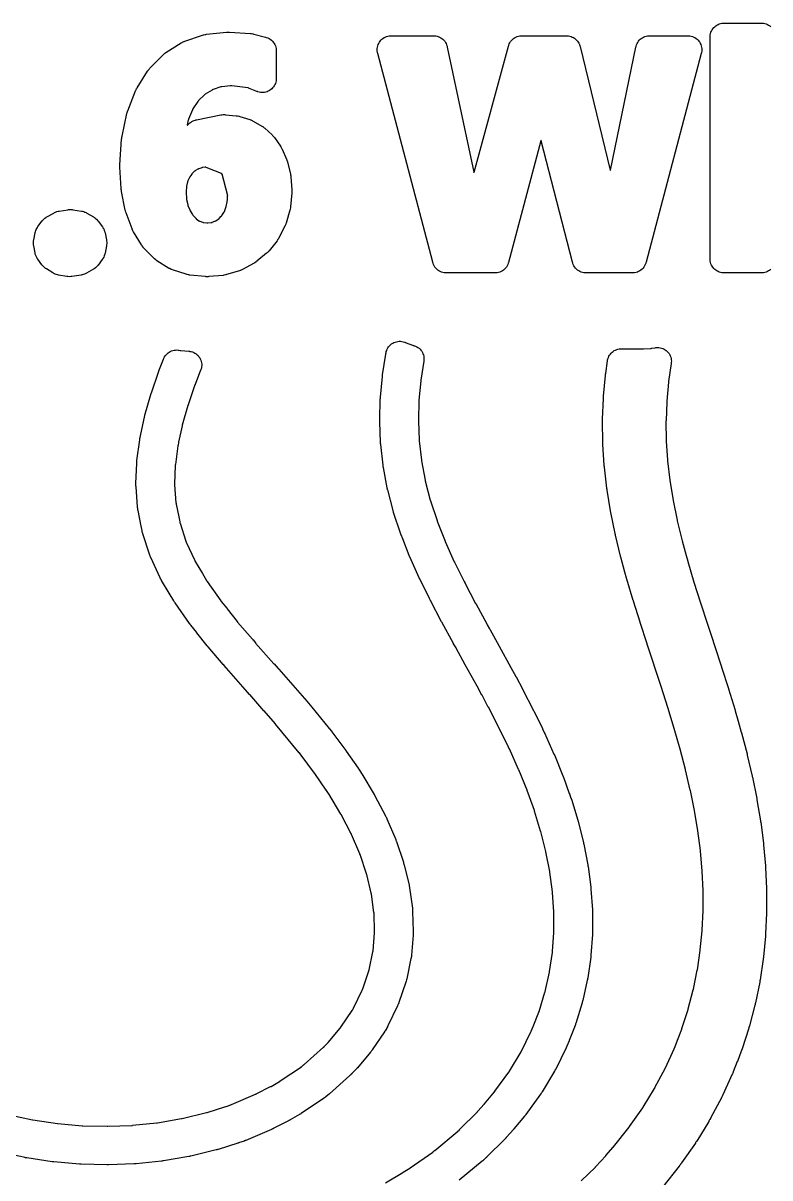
# Model space of a CAD drawing. Header units: metres. Extents: x -22.9 to 22.9, y 1.9 to 79.7.
# Drawn here: x 12.53 to 17.94, y 40 to 48.38 of the extents above; entities that cross this region are included whole.
import ezdxf

# ---------------------------------------------------------------- set-up
doc = ezdxf.new("R2010")
doc.units = ezdxf.units.M

msp = doc.modelspace()

# ---------------------------------------------------------------- linework, layer by layer
at = {"layer": 'MARKING'}
for points in [[(17.9507, 46.5924), (17.9431, 46.5862), (17.9349, 46.5808), (17.9263, 46.5761), (17.9172, 46.5724), (17.9078, 46.5695), (17.8982, 46.5676), (17.8884, 46.5667), (17.8861, 46.5665), (17.8812, 46.5664), (17.6136, 46.5664), (17.6087, 46.5665), (17.6064, 46.5667), (17.5966, 46.5676), (17.587, 46.5695), (17.5776, 46.5724), (17.5685, 46.5761), (17.5599, 46.5808), (17.5517, 46.5862), (17.5441, 46.5924), (17.5372, 46.5994), (17.531, 46.607), (17.5255, 46.6151), (17.5209, 46.6238), (17.5172, 46.6328), (17.5143, 46.6422), (17.5124, 46.6519), (17.5114, 46.6616), (17.5113, 46.664), (17.5112, 46.6689), (17.5112, 48.2757), (17.5113, 48.2806), (17.5114, 48.283), (17.5124, 48.2927), (17.5143, 48.3024), (17.5172, 48.3118), (17.5209, 48.3208), (17.5255, 48.3295), (17.531, 48.3376), (17.5372, 48.3452), (17.5441, 48.3522), (17.5517, 48.3584), (17.5599, 48.3638), (17.5685, 48.3685), (17.5776, 48.3722), (17.587, 48.3751), (17.5966, 48.377), (17.6064, 48.3779), (17.6087, 48.3781), (17.6136, 48.3782), (17.8812, 48.3782), (17.8861, 48.3781), (17.8884, 48.3779), (17.8982, 48.377), (17.9078, 48.3751), (17.9172, 48.3722), (17.9263, 48.3685), (17.9349, 48.3638), (17.9431, 48.3584), (17.9507, 48.3522)], [(15.1576, 39.9685), (15.2849, 40.0432), (15.2857, 40.0437), (15.2865, 40.0442), (15.2873, 40.0447), (15.3342, 40.0747), (15.3351, 40.0752), (15.336, 40.0758), (15.3368, 40.0764), (15.5008, 40.1911), (15.5018, 40.1918), (15.5027, 40.1925), (15.5036, 40.1932), (15.5138, 40.201), (15.5145, 40.2016), (15.5153, 40.2022), (15.516, 40.2028), (15.6778, 40.3377), (15.6789, 40.3386), (15.6799, 40.3395), (15.6809, 40.3404), (15.6936, 40.3522), (15.6942, 40.3528), (15.6948, 40.3534), (15.6954, 40.3539), (15.825, 40.4831), (15.8261, 40.4842), (15.8272, 40.4854), (15.8283, 40.4865), (15.8739, 40.5381), (15.8744, 40.5387), (15.8748, 40.5392), (15.8753, 40.5397), (15.9487, 40.6275), (15.9498, 40.6288), (15.9509, 40.6302), (15.9519, 40.6316), (16.0532, 40.7714), (16.0544, 40.7732), (16.0557, 40.7751), (16.0569, 40.777), (16.1406, 40.9174), (16.1416, 40.9191), (16.1425, 40.9208), (16.1434, 40.9225), (16.2127, 41.0624), (16.2135, 41.0641), (16.2143, 41.0658), (16.2151, 41.0676), (16.2287, 41.1014), (16.2289, 41.1019), (16.2696, 41.2057), (16.2703, 41.2075), (16.2709, 41.2093), (16.2715, 41.2111), (16.314, 41.35), (16.3145, 41.3519), (16.315, 41.3537), (16.3155, 41.3556), (16.3465, 41.4943), (16.3469, 41.4962), (16.3472, 41.498), (16.3475, 41.4999), (16.3677, 41.6387), (16.3679, 41.6405), (16.3681, 41.6424), (16.3683, 41.6442), (16.3781, 41.7834), (16.3782, 41.7852), (16.3783, 41.7869), (16.3783, 41.7887), (16.3783, 41.9285), (16.3783, 41.9302), (16.3782, 41.9319), (16.3781, 41.9336), (16.3686, 42.0742), (16.3684, 42.0758), (16.3683, 42.0774), (16.3681, 42.079), (16.3493, 42.2205), (16.3491, 42.222), (16.3489, 42.2235), (16.3486, 42.2249), (16.321, 42.3675), (16.3207, 42.3689), (16.3204, 42.3702), (16.3201, 42.3716), (16.2839, 42.5153), (16.2835, 42.5165), (16.2832, 42.5177), (16.2829, 42.5189), (16.2384, 42.6642), (16.2381, 42.6652), (16.2378, 42.6662), (16.2374, 42.6672), (16.2275, 42.6955), (16.185, 42.8125), (16.1847, 42.8134), (16.1844, 42.8143), (16.184, 42.8152), (16.1239, 42.9627), (16.1236, 42.9635), (16.1233, 42.9642), (16.1229, 42.965), (16.0562, 43.1142), (16.0559, 43.1147), (16.0557, 43.1152), (16.0555, 43.1157), (16.044, 43.1399), (16.0437, 43.1405), (15.9828, 43.2646), (15.9824, 43.2655), (15.9038, 43.4177), (15.9036, 43.4182), (15.8579, 43.5044), (15.8575, 43.505), (15.8218, 43.57), (15.7364, 43.7245), (15.7363, 43.7247), (15.6697, 43.8459), (15.6694, 43.8466), (15.6519, 43.8774), (15.6515, 43.8779), (15.6509, 43.8792), (15.6504, 43.88), (15.5661, 44.0339), (15.5657, 44.0345), (15.5649, 44.0361), (15.5644, 44.0371), (15.484, 44.1906), (15.4836, 44.1913), (15.4833, 44.1921), (15.4829, 44.1928), (15.482, 44.1946), (15.4816, 44.1953), (15.4813, 44.196), (15.4809, 44.1968), (15.477, 44.205), (15.4767, 44.2054), (15.4061, 44.3478), (15.4057, 44.3487), (15.4053, 44.3496), (15.4048, 44.3504), (15.4038, 44.3527), (15.4033, 44.3536), (15.4029, 44.3545), (15.4025, 44.3554), (15.3345, 44.5071), (15.3341, 44.5082), (15.3336, 44.5093), (15.3331, 44.5105), (15.3319, 44.5133), (15.3314, 44.5144), (15.331, 44.5156), (15.3306, 44.5167), (15.2834, 44.6371), (15.2715, 44.6669), (15.271, 44.6682), (15.2705, 44.6696), (15.27, 44.671), (15.2686, 44.6746), (15.2682, 44.676), (15.2677, 44.6774), (15.2672, 44.6788), (15.2173, 44.8291), (15.2168, 44.8306), (15.2163, 44.8322), (15.2159, 44.8337), (15.2147, 44.8378), (15.2142, 44.8393), (15.2138, 44.8409), (15.2134, 44.8425), (15.1742, 44.9923), (15.1738, 44.994), (15.1734, 44.9957), (15.173, 44.9974), (15.172, 45.0018), (15.1716, 45.0035), (15.1713, 45.0052), (15.171, 45.007), (15.1429, 45.1564), (15.1426, 45.1582), (15.1423, 45.16), (15.142, 45.1618), (15.1413, 45.1664), (15.1411, 45.1682), (15.1408, 45.17), (15.1406, 45.1718), (15.1237, 45.3211), (15.1235, 45.3229), (15.1233, 45.3248), (15.1231, 45.3266), (15.1228, 45.3313), (15.1227, 45.3331), (15.1226, 45.3349), (15.1225, 45.3367), (15.1164, 45.4861), (15.1164, 45.4878), (15.1163, 45.4896), (15.1163, 45.4913), (15.1163, 45.4958), (15.1163, 45.4976), (15.1163, 45.4993), (15.1163, 45.5011), (15.1208, 45.6507), (15.1208, 45.6524), (15.1209, 45.654), (15.121, 45.6556), (15.1212, 45.6598), (15.1213, 45.6615), (15.1215, 45.6631), (15.1216, 45.6647), (15.1358, 45.8148), (15.136, 45.8163), (15.1361, 45.8177), (15.1363, 45.8192), (15.1368, 45.8229), (15.137, 45.8244), (15.1372, 45.8258), (15.1374, 45.8273), (15.1606, 45.9779), (15.1608, 45.9792), (15.161, 45.9805), (15.1613, 45.9817), (15.1618, 45.985), (15.1621, 45.9862), (15.1623, 45.9873), (15.1637, 45.9934), (15.1642, 45.9956), (15.1672, 46.005), (15.171, 46.014), (15.1757, 46.0227), (15.1812, 46.0308), (15.1875, 46.0383), (15.1946, 46.0452), (15.2022, 46.0514), (15.2104, 46.0568), (15.2192, 46.0614), (15.2283, 46.065), (15.2377, 46.0678), (15.2474, 46.0696), (15.2572, 46.0705), (15.267, 46.0704), (15.2768, 46.0693), (15.2864, 46.0673), (15.2958, 46.0643), (15.298, 46.0635), (15.3026, 46.0617), (15.3056, 46.0604), (15.308, 46.0594), (15.353, 46.0428), (15.3554, 46.042), (15.3578, 46.0412), (15.3614, 46.0402), (15.3614, 46.0402), (15.3647, 46.0393), (15.367, 46.0386), (15.3762, 46.0352), (15.385, 46.0309), (15.3934, 46.0258), (15.4012, 46.0199), (15.4084, 46.0133), (15.415, 46.006), (15.4208, 45.9981), (15.4257, 45.9897), (15.4299, 45.9808), (15.4331, 45.9715), (15.4355, 45.962), (15.4368, 45.9523), (15.4373, 45.9425), (15.4367, 45.9327), (15.4365, 45.9304), (15.4358, 45.9255), (15.4147, 45.7887), (15.4145, 45.7872), (15.4144, 45.7858), (15.4142, 45.7843), (15.4008, 45.6428), (15.4007, 45.6412), (15.4006, 45.6396), (15.4005, 45.6379), (15.3964, 45.4977), (15.3963, 45.496), (15.3964, 45.4942), (15.3964, 45.4925), (15.402, 45.3531), (15.4021, 45.3513), (15.4023, 45.3495), (15.4024, 45.3477), (15.4182, 45.2084), (15.4185, 45.2066), (15.4187, 45.2048), (15.419, 45.2031), (15.4452, 45.0634), (15.4456, 45.0617), (15.446, 45.06), (15.4464, 45.0583), (15.4831, 44.9176), (15.4836, 44.916), (15.484, 44.9145), (15.4845, 44.9129), (15.5316, 44.7709), (15.5321, 44.7695), (15.5326, 44.7681), (15.5332, 44.7667), (15.5432, 44.7415), (15.5434, 44.7409), (15.59, 44.6219), (15.5905, 44.6208), (15.591, 44.6197), (15.5914, 44.6186), (15.6569, 44.4724), (15.6573, 44.4715), (15.6578, 44.4706), (15.6582, 44.4698), (15.7277, 44.3295), (15.7279, 44.3292), (15.7283, 44.3283), (15.7286, 44.3278), (15.7321, 44.3206), (15.7324, 44.3199), (15.7328, 44.3192), (15.7331, 44.3185), (15.8115, 44.1687), (15.8119, 44.1679), (15.8951, 44.016), (15.8955, 44.0153), (15.913, 43.9845), (15.9133, 43.984), (15.914, 43.9829), (15.9144, 43.9821), (15.9813, 43.8602), (16.0667, 43.7056), (16.0669, 43.7055), (16.1031, 43.6395), (16.1034, 43.639), (16.104, 43.6378), (16.1045, 43.637), (16.1511, 43.5491), (16.1513, 43.5487), (16.1518, 43.5478), (16.1521, 43.5472), (16.2315, 43.3933), (16.2319, 43.3926), (16.2327, 43.391), (16.2332, 43.3899), (16.2953, 43.2635), (16.2955, 43.263), (16.2961, 43.2619), (16.2964, 43.2612), (16.3091, 43.2343), (16.3094, 43.2338), (16.3096, 43.2333), (16.3098, 43.2328), (16.3104, 43.2315), (16.3107, 43.231), (16.3109, 43.2305), (16.3111, 43.23), (16.3795, 43.0772), (16.3798, 43.0764), (16.3802, 43.0757), (16.3805, 43.0749), (16.3814, 43.0728), (16.3817, 43.0721), (16.3821, 43.0713), (16.3824, 43.0705), (16.4443, 42.9183), (16.4447, 42.9174), (16.4451, 42.9165), (16.4454, 42.9156), (16.4463, 42.9132), (16.4467, 42.9123), (16.447, 42.9114), (16.4473, 42.9105), (16.4904, 42.7917), (16.4906, 42.7913), (16.4909, 42.7904), (16.4911, 42.7899), (16.5025, 42.7573), (16.5029, 42.7563), (16.5032, 42.7554), (16.5035, 42.7544), (16.5044, 42.7519), (16.5047, 42.7509), (16.505, 42.7499), (16.5053, 42.7489), (16.5516, 42.5975), (16.552, 42.5963), (16.5523, 42.5951), (16.5527, 42.5939), (16.5536, 42.5907), (16.5539, 42.5895), (16.5542, 42.5883), (16.5545, 42.5871), (16.5925, 42.4362), (16.5929, 42.4348), (16.5932, 42.4335), (16.5935, 42.4322), (16.5943, 42.4287), (16.5945, 42.4273), (16.5948, 42.426), (16.5951, 42.4246), (16.6243, 42.2741), (16.6245, 42.2727), (16.6248, 42.2712), (16.6251, 42.2697), (16.6257, 42.2659), (16.6259, 42.2644), (16.6261, 42.2629), (16.6263, 42.2615), (16.6462, 42.1113), (16.6464, 42.1098), (16.6466, 42.1082), (16.6468, 42.1066), (16.6472, 42.1025), (16.6474, 42.1009), (16.6475, 42.0993), (16.6476, 42.0977), (16.6578, 41.9479), (16.6579, 41.9462), (16.658, 41.9445), (16.6581, 41.9428), (16.6582, 41.9384), (16.6583, 41.9367), (16.6583, 41.935), (16.6583, 41.9333), (16.6583, 41.7838), (16.6583, 41.7821), (16.6583, 41.7803), (16.6582, 41.7785), (16.6581, 41.7739), (16.658, 41.7721), (16.6579, 41.7704), (16.6578, 41.7686), (16.6472, 41.6193), (16.6471, 41.6175), (16.6469, 41.6156), (16.6467, 41.6138), (16.6462, 41.609), (16.646, 41.6072), (16.6458, 41.6054), (16.6455, 41.6036), (16.6239, 41.4544), (16.6236, 41.4525), (16.6233, 41.4506), (16.6229, 41.4488), (16.622, 41.4439), (16.6217, 41.4421), (16.6213, 41.4402), (16.6209, 41.4384), (16.5876, 41.2893), (16.5871, 41.2874), (16.5867, 41.2855), (16.5862, 41.2836), (16.5849, 41.2788), (16.5844, 41.277), (16.5839, 41.2751), (16.5833, 41.2733), (16.5377, 41.1241), (16.5371, 41.1222), (16.5365, 41.1204), (16.5359, 41.1186), (16.5343, 41.1139), (16.5336, 41.1121), (16.5329, 41.1103), (16.5323, 41.1085), (16.4895, 40.9994), (16.4894, 40.999), (16.489, 40.9982), (16.4888, 40.9976), (16.4727, 40.9578), (16.472, 40.956), (16.4712, 40.9543), (16.4705, 40.9525), (16.4684, 40.948), (16.4676, 40.9462), (16.4668, 40.9445), (16.466, 40.9428), (16.3918, 40.7932), (16.391, 40.7915), (16.3901, 40.7898), (16.3891, 40.7881), (16.3867, 40.7837), (16.3858, 40.782), (16.3848, 40.7803), (16.3839, 40.7786), (16.2944, 40.6286), (16.2935, 40.6271), (16.2926, 40.6257), (16.2917, 40.6243), (16.2893, 40.6206), (16.2884, 40.6192), (16.2874, 40.6178), (16.2865, 40.6164), (16.2855, 40.6148), (16.2851, 40.6144), (16.2848, 40.614), (16.2845, 40.6135), (16.2837, 40.6124), (16.2834, 40.612), (16.2831, 40.6115), (16.2828, 40.6111), (16.1758, 40.4634), (16.1748, 40.462), (16.1737, 40.4606), (16.1727, 40.4592), (16.1699, 40.4556), (16.1688, 40.4543), (16.1677, 40.4529), (16.1666, 40.4516), (16.0888, 40.3586), (16.0883, 40.358), (16.0879, 40.3575), (16.0875, 40.357), (16.0863, 40.3556), (16.0858, 40.3551), (16.0854, 40.3546), (16.0849, 40.3541), (16.0351, 40.2977), (16.034, 40.2965), (16.033, 40.2954), (16.0319, 40.2942), (16.0291, 40.2912), (16.028, 40.2901), (16.0269, 40.2889), (16.0257, 40.2878), (15.8913, 40.1539), (15.8907, 40.1533), (15.8901, 40.1528), (15.8895, 40.1522), (15.888, 40.1507), (15.8874, 40.1501), (15.8868, 40.1495), (15.8862, 40.149), (15.869, 40.133), (15.868, 40.132), (15.867, 40.1311), (15.8659, 40.1302), (15.8632, 40.1278), (15.8622, 40.1269), (15.8611, 40.126), (15.8601, 40.1251), (15.6933, 39.986)], [(12.4221, 40.4625), (12.5992, 40.4253), (12.6006, 40.4251), (12.602, 40.4248), (12.6035, 40.4246), (12.7799, 40.3982), (12.7814, 40.398), (12.7829, 40.3978), (12.7844, 40.3977), (12.9604, 40.3822), (12.9619, 40.3821), (12.9635, 40.382), (12.9651, 40.3819), (13.1406, 40.3775), (13.1422, 40.3775), (13.1438, 40.3775), (13.1454, 40.3775), (13.3206, 40.3844), (13.3222, 40.3844), (13.3238, 40.3846), (13.3255, 40.3847), (13.5005, 40.403), (13.5022, 40.4032), (13.5038, 40.4035), (13.5054, 40.4037), (13.6804, 40.4339), (13.6821, 40.4342), (13.6837, 40.4345), (13.6853, 40.4349), (13.8606, 40.4773), (13.8622, 40.4777), (13.8638, 40.4781), (13.8654, 40.4786), (14.0016, 40.5212), (14.0023, 40.5215), (14.0031, 40.5217), (14.0039, 40.522), (14.0365, 40.5334), (14.0381, 40.534), (14.0396, 40.5346), (14.0412, 40.5352), (14.217, 40.6104), (14.2185, 40.6111), (14.22, 40.6118), (14.2215, 40.6125), (14.3252, 40.6654), (14.3265, 40.6661), (14.3277, 40.6667), (14.3289, 40.6674), (14.3912, 40.7037), (14.3927, 40.7045), (14.3941, 40.7054), (14.3954, 40.7063), (14.5489, 40.8098), (14.5505, 40.8108), (14.5519, 40.8119), (14.5534, 40.813), (14.5652, 40.8223), (14.5664, 40.8233), (14.5675, 40.8242), (14.5687, 40.8252), (14.7098, 40.9508), (14.7115, 40.9524), (14.7132, 40.954), (14.7148, 40.9557), (14.74, 40.9827), (14.7409, 40.9836), (14.7417, 40.9845), (14.7425, 40.9855), (14.8299, 41.0891), (14.8316, 41.0912), (14.8332, 41.0933), (14.8347, 41.0954), (14.9168, 41.2168), (14.9174, 41.2176), (14.9179, 41.2185), (14.9184, 41.2193), (14.9227, 41.2262), (14.924, 41.2285), (14.9254, 41.2309), (14.9266, 41.2333), (14.9901, 41.3659), (14.9913, 41.3686), (14.9925, 41.3714), (14.9935, 41.3742), (15.0377, 41.5043), (15.0386, 41.5072), (15.0394, 41.5102), (15.0401, 41.5131), (15.067, 41.6423), (15.0676, 41.6453), (15.068, 41.6482), (15.0684, 41.6512), (15.0794, 41.7806), (15.0795, 41.7835), (15.0796, 41.7864), (15.0796, 41.7893), (15.0756, 41.9199), (15.0754, 41.9226), (15.0752, 41.9253), (15.0749, 41.928), (15.0563, 42.0607), (15.0559, 42.0632), (15.0554, 42.0656), (15.0549, 42.0679), (15.0222, 42.2033), (15.0217, 42.2054), (15.0211, 42.2075), (15.0204, 42.2096), (14.974, 42.3478), (14.9734, 42.3495), (14.9727, 42.3513), (14.972, 42.353), (14.9125, 42.4942), (14.9119, 42.4956), (14.9112, 42.497), (14.9107, 42.4981), (14.9107, 42.4982), (14.9104, 42.4987), (14.9101, 42.4993), (14.8362, 42.639), (14.8356, 42.6401), (14.835, 42.6413), (14.8343, 42.6424), (14.7468, 42.7886), (14.7463, 42.7895), (14.7458, 42.7903), (14.7453, 42.7911), (14.7306, 42.8136), (14.7302, 42.8142), (14.7298, 42.8148), (14.7293, 42.8154), (14.6451, 42.9362), (14.6447, 42.9368), (14.6442, 42.9374), (14.6438, 42.938), (14.5465, 43.0692), (14.546, 43.0699), (14.5455, 43.0705), (14.545, 43.0712), (14.5339, 43.0852), (14.5334, 43.0858), (14.4081, 43.2389), (14.3621, 43.2945), (14.3616, 43.2951), (14.3611, 43.2957), (14.3605, 43.2963), (14.2778, 43.3901), (14.2776, 43.3904), (14.2771, 43.391), (14.2767, 43.3913), (14.175, 43.5086), (14.1745, 43.5092), (14.174, 43.5098), (14.1735, 43.5103), (14.1441, 43.5422), (14.1437, 43.5426), (14.1434, 43.5431), (14.143, 43.5435), (14.142, 43.5445), (14.1417, 43.5449), (14.1413, 43.5453), (14.1409, 43.5458), (14.0058, 43.6989), (14.0053, 43.6996), (14.0048, 43.7002), (14.0042, 43.7008), (14.0029, 43.7024), (14.0024, 43.703), (14.0018, 43.7036), (14.0013, 43.7042), (13.9832, 43.7261), (13.9829, 43.7266), (13.9825, 43.727), (13.9821, 43.7275), (13.8724, 43.854), (13.8715, 43.855), (13.8707, 43.856), (13.8699, 43.8569), (13.8677, 43.8596), (13.8669, 43.8606), (13.8661, 43.8616), (13.8653, 43.8626), (13.7914, 43.9574), (13.791, 43.9578), (13.7907, 43.9582), (13.7904, 43.9586), (13.7473, 44.0116), (13.7463, 44.0129), (13.7452, 44.0143), (13.7441, 44.0157), (13.7414, 44.0193), (13.7403, 44.0207), (13.7393, 44.0221), (13.7383, 44.0235), (13.6328, 44.1735), (13.6316, 44.1752), (13.6305, 44.177), (13.6293, 44.1787), (13.6264, 44.1833), (13.6253, 44.185), (13.6242, 44.1868), (13.6231, 44.1886), (13.591, 44.2434), (13.5908, 44.2438), (13.5356, 44.336), (13.5343, 44.3383), (13.533, 44.3406), (13.5317, 44.3429), (13.5285, 44.349), (13.5273, 44.3514), (13.5261, 44.3538), (13.525, 44.3561), (13.4569, 44.5032), (13.4557, 44.5059), (13.4545, 44.5087), (13.4534, 44.5114), (13.4506, 44.5187), (13.4495, 44.5215), (13.4485, 44.5243), (13.4475, 44.5272), (13.4002, 44.6734), (13.3993, 44.6762), (13.3985, 44.679), (13.3977, 44.6818), (13.3958, 44.6892), (13.3951, 44.692), (13.3944, 44.6949), (13.3938, 44.6977), (13.3849, 44.7427), (13.3648, 44.8438), (13.3643, 44.8467), (13.3638, 44.8497), (13.3633, 44.8527), (13.3623, 44.8604), (13.3619, 44.8634), (13.3616, 44.8664), (13.3613, 44.8694), (13.3503, 45.0155), (13.3501, 45.0183), (13.35, 45.021), (13.3499, 45.0238), (13.3497, 45.0311), (13.3497, 45.0339), (13.3497, 45.0367), (13.3498, 45.0394), (13.3551, 45.1864), (13.3553, 45.1888), (13.3554, 45.1912), (13.3556, 45.1936), (13.3561, 45.1999), (13.3563, 45.2023), (13.3566, 45.2047), (13.3569, 45.2071), (13.3767, 45.3549), (13.377, 45.3571), (13.3773, 45.3593), (13.3777, 45.3614), (13.3787, 45.3671), (13.3791, 45.3693), (13.3796, 45.3714), (13.38, 45.3736), (13.3853, 45.397), (13.3854, 45.3976), (13.4116, 45.5209), (13.412, 45.5226), (13.4123, 45.5242), (13.4127, 45.5259), (13.4138, 45.5302), (13.4142, 45.5319), (13.4147, 45.5335), (13.4151, 45.5351), (13.4579, 45.6855), (13.4583, 45.6868), (13.4587, 45.688), (13.4591, 45.6893), (13.4601, 45.6926), (13.4605, 45.6939), (13.461, 45.6952), (13.4614, 45.6965), (13.5134, 45.8478), (13.5137, 45.8488), (13.5141, 45.8498), (13.5144, 45.8508), (13.5154, 45.8533), (13.5158, 45.8543), (13.5161, 45.8553), (13.5165, 45.8562), (13.5501, 45.942), (13.5519, 45.9465), (13.5529, 45.9486), (13.5572, 45.9572), (13.5624, 45.9653), (13.5683, 45.9729), (13.575, 45.9799), (13.5822, 45.9863), (13.5901, 45.9919), (13.5985, 45.9967), (13.6072, 46.0007), (13.6164, 46.0038), (13.6257, 46.006), (13.6353, 46.0073), (13.6449, 46.0077), (13.6546, 46.0072), (13.6569, 46.0069), (13.6616, 46.0063), (13.6708, 46.0049), (13.6721, 46.0047), (13.6735, 46.0046), (13.6749, 46.0044), (13.7338, 45.9986), (13.7386, 45.9981), (13.7408, 45.9977), (13.7504, 45.9958), (13.7597, 45.993), (13.7687, 45.9894), (13.7773, 45.9848), (13.7854, 45.9795), (13.7929, 45.9734), (13.7998, 45.9666), (13.8061, 45.9591), (13.8115, 45.9511), (13.8162, 45.9426), (13.82, 45.9336), (13.823, 45.9244), (13.825, 45.9149), (13.8261, 45.9052), (13.8263, 45.8955), (13.8255, 45.8858), (13.8237, 45.8763), (13.8211, 45.8669), (13.8204, 45.8648), (13.8187, 45.8602), (13.7783, 45.757), (13.778, 45.756), (13.7776, 45.755), (13.7772, 45.754), (13.7274, 45.609), (13.727, 45.6077), (13.7266, 45.6065), (13.7262, 45.6052), (13.6857, 45.4631), (13.6853, 45.4614), (13.6849, 45.4598), (13.6845, 45.4581), (13.6592, 45.3391), (13.6591, 45.3386), (13.6589, 45.3375), (13.6588, 45.3369), (13.6545, 45.3182), (13.6541, 45.316), (13.6537, 45.3138), (13.6534, 45.3116), (13.6353, 45.1767), (13.6351, 45.1742), (13.6349, 45.1718), (13.6347, 45.1694), (13.6299, 45.0371), (13.6299, 45.0343), (13.6299, 45.0315), (13.6301, 45.0288), (13.6399, 44.899), (13.6402, 44.896), (13.6406, 44.893), (13.6411, 44.89), (13.6595, 44.7974), (13.6668, 44.7604), (13.6675, 44.7576), (13.6682, 44.7547), (13.669, 44.7519), (13.7113, 44.6215), (13.7123, 44.6186), (13.7134, 44.6159), (13.7146, 44.6131), (13.776, 44.4805), (13.7771, 44.4781), (13.7784, 44.4758), (13.7797, 44.4734), (13.8312, 44.3874), (13.8314, 44.3871), (13.8319, 44.3863), (13.8322, 44.3858), (13.8618, 44.3351), (13.8629, 44.3333), (13.864, 44.3315), (13.8652, 44.3298), (13.9645, 44.1885), (13.9656, 44.1871), (13.9666, 44.1858), (13.9677, 44.1844), (14.0086, 44.1341), (14.0089, 44.1337), (14.0092, 44.1333), (14.0095, 44.1329), (14.0103, 44.1319), (14.0106, 44.1315), (14.011, 44.1311), (14.0113, 44.1307), (14.0838, 44.0377), (14.0846, 44.0367), (14.0855, 44.0357), (14.0863, 44.0347), (14.1947, 43.9097), (14.1951, 43.9092), (14.1955, 43.9088), (14.1959, 43.9083), (14.1969, 43.9071), (14.1973, 43.9066), (14.1977, 43.9062), (14.1981, 43.9057), (14.2158, 43.8843), (14.2163, 43.8837), (14.2168, 43.8831), (14.2173, 43.8824), (14.3499, 43.7321), (14.3503, 43.7317), (14.3506, 43.7313), (14.351, 43.7309), (14.3808, 43.6985), (14.3813, 43.698), (14.3818, 43.6974), (14.3824, 43.6969), (14.3837, 43.6954), (14.3842, 43.6948), (14.3847, 43.6942), (14.3852, 43.6937), (14.4874, 43.5758), (14.572, 43.4798), (14.5725, 43.4793), (14.573, 43.4787), (14.5735, 43.4781), (14.5749, 43.4765), (14.5754, 43.4759), (14.5759, 43.4753), (14.5764, 43.4747), (14.6234, 43.418), (14.6237, 43.4176), (14.7504, 43.2628), (14.7508, 43.2623), (14.7517, 43.2612), (14.7522, 43.2605), (14.7658, 43.2434), (14.7663, 43.2428), (14.7668, 43.2421), (14.7673, 43.2415), (14.7686, 43.2398), (14.7691, 43.2391), (14.7696, 43.2385), (14.7701, 43.2378), (14.87, 43.1031), (14.8704, 43.1025), (14.8708, 43.1019), (14.8712, 43.1014), (14.8723, 43.0998), (14.8727, 43.0993), (14.8732, 43.0987), (14.8736, 43.0981), (14.9602, 42.9739), (14.9606, 42.9733), (14.9611, 42.9726), (14.9615, 42.972), (14.9626, 42.9704), (14.963, 42.9697), (14.9634, 42.9691), (14.9639, 42.9685), (14.9812, 42.942), (14.9817, 42.9411), (14.9822, 42.9403), (14.9828, 42.9395), (14.9841, 42.9373), (14.9846, 42.9365), (14.9852, 42.9356), (14.9857, 42.9348), (15.0765, 42.783), (15.0771, 42.7819), (15.0778, 42.7807), (15.0785, 42.7796), (15.0802, 42.7766), (15.0808, 42.7754), (15.0814, 42.7743), (15.0821, 42.7731), (15.1585, 42.6286), (15.1588, 42.628), (15.1591, 42.6274), (15.1594, 42.6269), (15.1601, 42.6254), (15.1604, 42.6248), (15.1607, 42.6242), (15.161, 42.6237), (15.1633, 42.619), (15.164, 42.6176), (15.1646, 42.6162), (15.1653, 42.6149), (15.1669, 42.6112), (15.1676, 42.6098), (15.1682, 42.6084), (15.1688, 42.607), (15.2321, 42.457), (15.2328, 42.4553), (15.2335, 42.4535), (15.2342, 42.4518), (15.2359, 42.4472), (15.2366, 42.4454), (15.2372, 42.4437), (15.2378, 42.4419), (15.2878, 42.2929), (15.2885, 42.2909), (15.2891, 42.2888), (15.2897, 42.2867), (15.2913, 42.2813), (15.2919, 42.2792), (15.2924, 42.2771), (15.293, 42.275), (15.3287, 42.127), (15.3293, 42.1246), (15.3298, 42.1222), (15.3303, 42.1198), (15.3315, 42.1136), (15.3319, 42.1112), (15.3323, 42.1087), (15.3327, 42.1063), (15.3532, 41.9593), (15.3536, 41.9566), (15.3539, 41.9539), (15.3541, 41.9512), (15.3547, 41.9442), (15.3549, 41.9415), (15.3551, 41.9388), (15.3552, 41.9361), (15.3597, 41.7898), (15.3598, 41.7869), (15.3598, 41.784), (15.3597, 41.7811), (15.3595, 41.7736), (15.3594, 41.7707), (15.3592, 41.7678), (15.359, 41.7649), (15.3466, 41.6191), (15.3463, 41.616), (15.346, 41.6131), (15.3456, 41.6101), (15.3445, 41.6023), (15.344, 41.5993), (15.3434, 41.5964), (15.3429, 41.5934), (15.3125, 41.4476), (15.3118, 41.4446), (15.3111, 41.4417), (15.3103, 41.4387), (15.3082, 41.4311), (15.3074, 41.4282), (15.3065, 41.4252), (15.3056, 41.4223), (15.2559, 41.2762), (15.2549, 41.2734), (15.2539, 41.2706), (15.2528, 41.2678), (15.2499, 41.2606), (15.2487, 41.2579), (15.2475, 41.2552), (15.2462, 41.2525), (15.1758, 41.1054), (15.1746, 41.103), (15.1734, 41.1006), (15.1721, 41.0982), (15.1687, 41.092), (15.1674, 41.0896), (15.166, 41.0873), (15.1646, 41.085), (15.1549, 41.0693), (15.1543, 41.0685), (15.1538, 41.0676), (15.1533, 41.0668), (15.1519, 41.0647), (15.1514, 41.0639), (15.1508, 41.0631), (15.1503, 41.0623), (15.0625, 40.9324), (15.061, 40.9303), (15.0595, 40.9281), (15.0579, 40.926), (15.0537, 40.9204), (15.0521, 40.9184), (15.0504, 40.9163), (15.0487, 40.9142), (14.9543, 40.8022), (14.9534, 40.8013), (14.9526, 40.8003), (14.9518, 40.7993), (14.9496, 40.7969), (14.9487, 40.7959), (14.9479, 40.795), (14.947, 40.7941), (14.9149, 40.7597), (14.9133, 40.7581), (14.9117, 40.7564), (14.9101, 40.7548), (14.9058, 40.7507), (14.9042, 40.7491), (14.9025, 40.7475), (14.9008, 40.746), (14.7517, 40.6132), (14.7505, 40.6122), (14.7494, 40.6113), (14.7482, 40.6103), (14.7452, 40.6078), (14.7441, 40.6068), (14.7429, 40.6059), (14.7417, 40.6049), (14.7225, 40.5898), (14.7211, 40.5887), (14.7196, 40.5876), (14.7181, 40.5865), (14.7143, 40.5837), (14.7128, 40.5826), (14.7112, 40.5815), (14.7097, 40.5805), (14.5481, 40.4715), (14.5467, 40.4706), (14.5453, 40.4697), (14.5439, 40.4688), (14.5403, 40.4665), (14.5389, 40.4657), (14.5375, 40.4648), (14.536, 40.464), (14.4663, 40.4234), (14.4651, 40.4227), (14.4639, 40.4221), (14.4627, 40.4214), (14.4595, 40.4197), (14.4583, 40.419), (14.4571, 40.4184), (14.4559, 40.4177), (14.3445, 40.3609), (14.343, 40.3602), (14.3415, 40.3595), (14.34, 40.3587), (14.336, 40.3569), (14.3345, 40.3562), (14.3329, 40.3555), (14.3314, 40.3548), (14.1469, 40.2759), (14.1454, 40.2753), (14.1438, 40.2746), (14.1422, 40.274), (14.1381, 40.2724), (14.1365, 40.2718), (14.1349, 40.2712), (14.1333, 40.2706), (14.0941, 40.2569), (14.0933, 40.2566), (14.0925, 40.2564), (14.0917, 40.2561), (14.0897, 40.2555), (14.0889, 40.2552), (14.0882, 40.255), (14.0874, 40.2547), (13.9446, 40.21), (13.943, 40.2095), (13.9414, 40.2091), (13.9399, 40.2086), (13.9357, 40.2075), (13.9341, 40.207), (13.9325, 40.2066), (13.9309, 40.2062), (13.7467, 40.1616), (13.745, 40.1613), (13.7434, 40.1609), (13.7418, 40.1605), (13.7375, 40.1597), (13.7359, 40.1593), (13.7342, 40.159), (13.7326, 40.1587), (13.5484, 40.127), (13.5468, 40.1267), (13.5451, 40.1265), (13.5435, 40.1262), (13.5392, 40.1256), (13.5376, 40.1254), (13.5359, 40.1252), (13.5343, 40.125), (13.3501, 40.1057), (13.3484, 40.1056), (13.3468, 40.1054), (13.3452, 40.1053), (13.3409, 40.105), (13.3393, 40.1049), (13.3377, 40.1048), (13.336, 40.1047), (13.1518, 40.0976), (13.1502, 40.0975), (13.1486, 40.0975), (13.147, 40.0975), (13.1428, 40.0974), (13.1412, 40.0974), (13.1396, 40.0974), (13.138, 40.0975), (12.9536, 40.1021), (12.9521, 40.1022), (12.9505, 40.1022), (12.9489, 40.1023), (12.9449, 40.1025), (12.9433, 40.1026), (12.9418, 40.1028), (12.9402, 40.1029), (12.7557, 40.1191), (12.7542, 40.1193), (12.7527, 40.1194), (12.7512, 40.1196), (12.7473, 40.12), (12.7458, 40.1202), (12.7443, 40.1204), (12.7428, 40.1206), (12.558, 40.1482), (12.5566, 40.1485), (12.5552, 40.1487), (12.5537, 40.149), (12.55, 40.1496), (12.5485, 40.1499), (12.5471, 40.1502), (12.5457, 40.1505), (12.3608, 40.1893)], [(16.5776, 39.9812), (16.6795, 40.0825), (16.6803, 40.0834), (16.6811, 40.0842), (16.6819, 40.0851), (16.7546, 40.1646), (16.7552, 40.1653), (16.8081, 40.2253), (16.8089, 40.2263), (16.8098, 40.2273), (16.8106, 40.2283), (16.9235, 40.3708), (16.9243, 40.3718), (16.9251, 40.3728), (16.9258, 40.3738), (16.9271, 40.3757), (16.9275, 40.3762), (17.0222, 40.5125), (17.0231, 40.5138), (17.0239, 40.515), (17.0247, 40.5162), (17.1074, 40.6518), (17.1093, 40.6548), (17.1099, 40.656), (17.1105, 40.6571), (17.1112, 40.6582), (17.1852, 40.7978), (17.1859, 40.7992), (17.1866, 40.8005), (17.1872, 40.8019), (17.2504, 40.9403), (17.251, 40.9417), (17.2515, 40.943), (17.252, 40.9443), (17.2792, 41.0142), (17.3056, 41.0825), (17.3061, 41.0838), (17.3066, 41.0852), (17.307, 41.0865), (17.3518, 41.2248), (17.3522, 41.2262), (17.3526, 41.2275), (17.353, 41.2289), (17.3892, 41.3671), (17.3895, 41.3684), (17.3898, 41.3698), (17.3901, 41.3711), (17.4183, 41.5096), (17.4186, 41.5109), (17.4188, 41.5122), (17.419, 41.5136), (17.4396, 41.6524), (17.4398, 41.6537), (17.44, 41.655), (17.4401, 41.6563), (17.4535, 41.7958), (17.4536, 41.797), (17.4537, 41.7982), (17.4538, 41.7994), (17.4603, 41.9393), (17.4603, 41.9405), (17.4604, 41.9417), (17.4604, 41.9429), (17.4602, 42.0834), (17.4602, 42.0845), (17.4602, 42.0857), (17.4602, 42.0868), (17.4536, 42.2282), (17.4535, 42.2292), (17.4534, 42.2303), (17.4534, 42.2313), (17.4407, 42.3736), (17.4406, 42.3746), (17.4405, 42.3756), (17.4404, 42.3766), (17.4219, 42.5197), (17.4218, 42.5206), (17.4217, 42.5215), (17.4215, 42.5224), (17.3975, 42.6665), (17.3974, 42.6674), (17.3972, 42.6682), (17.3971, 42.669), (17.3678, 42.8141), (17.3676, 42.8149), (17.3675, 42.8156), (17.3673, 42.8164), (17.3332, 42.9626), (17.333, 42.9632), (17.3328, 42.9639), (17.3327, 42.9645), (17.294, 43.1123), (17.2937, 43.1132), (17.2727, 43.1877), (17.2512, 43.2625), (17.2509, 43.2632), (17.2051, 43.4141), (17.2049, 43.4147), (17.1567, 43.5661), (17.1059, 43.7206), (17.1059, 43.7207), (17.0863, 43.7806), (17.0552, 43.8743), (17.0551, 43.8746), (17.0548, 43.8756), (17.0547, 43.8759), (17.0043, 44.0302), (17.0042, 44.0306), (17.0037, 44.0321), (17.0036, 44.0326), (16.9549, 44.1866), (16.9547, 44.1872), (16.9539, 44.1899), (16.9536, 44.1907), (16.9076, 44.3444), (16.9074, 44.3451), (16.9072, 44.3457), (16.9071, 44.3463), (16.9059, 44.3502), (16.9058, 44.3508), (16.9056, 44.3515), (16.9054, 44.3521), (16.8937, 44.3954), (16.8639, 44.504), (16.8637, 44.5048), (16.8635, 44.5055), (16.8633, 44.5062), (16.8621, 44.5108), (16.8619, 44.5116), (16.8617, 44.5123), (16.8615, 44.513), (16.8247, 44.6654), (16.8245, 44.6662), (16.8243, 44.6671), (16.8241, 44.6679), (16.8229, 44.6733), (16.8227, 44.6741), (16.8225, 44.675), (16.8223, 44.6759), (16.7912, 44.8278), (16.791, 44.8288), (16.7908, 44.8298), (16.7906, 44.8308), (16.7894, 44.8371), (16.7893, 44.8381), (16.7891, 44.8391), (16.7889, 44.8401), (16.7643, 44.9916), (16.7641, 44.9927), (16.7639, 44.9939), (16.7638, 44.995), (16.7628, 45.0021), (16.7626, 45.0032), (16.7625, 45.0044), (16.7624, 45.0055), (16.7449, 45.1567), (16.7448, 45.1579), (16.7446, 45.1591), (16.7445, 45.1604), (16.7438, 45.1681), (16.7437, 45.1693), (16.7436, 45.1706), (16.7435, 45.1718), (16.7337, 45.3227), (16.7336, 45.324), (16.7336, 45.3253), (16.7335, 45.3266), (16.7332, 45.3347), (16.7332, 45.336), (16.7331, 45.3374), (16.7331, 45.3387), (16.7312, 45.4894), (16.7312, 45.4908), (16.7312, 45.4921), (16.7312, 45.4934), (16.7313, 45.5016), (16.7313, 45.5029), (16.7314, 45.5043), (16.7314, 45.5056), (16.7375, 45.6564), (16.7375, 45.6577), (16.7376, 45.659), (16.7377, 45.6603), (16.7382, 45.6683), (16.7383, 45.6696), (16.7384, 45.6709), (16.7385, 45.6722), (16.7525, 45.8231), (16.7526, 45.8244), (16.7528, 45.8256), (16.7529, 45.8269), (16.7538, 45.8345), (16.754, 45.8357), (16.7541, 45.837), (16.7543, 45.8382), (16.7672, 45.9282), (16.768, 45.9329), (16.7684, 45.9352), (16.7706, 45.9444), (16.7737, 45.9534), (16.7777, 45.9621), (16.7824, 45.9703), (16.788, 45.9781), (16.7942, 45.9853), (16.8011, 45.9919), (16.8086, 45.9977), (16.8166, 46.0029), (16.825, 46.0073), (16.8339, 46.0108), (16.843, 46.0135), (16.8524, 46.0153), (16.8618, 46.0162), (16.8641, 46.0163), (16.8689, 46.0164), (17.0242, 46.0164), (17.0255, 46.0164), (17.0267, 46.0165), (17.028, 46.0165), (17.0778, 46.019), (17.0803, 46.0192), (17.0828, 46.0195), (17.0853, 46.0198), (17.1129, 46.024), (17.1178, 46.0246), (17.1201, 46.0249), (17.1299, 46.0254), (17.1397, 46.0249), (17.1494, 46.0236), (17.1589, 46.0212), (17.1682, 46.0179), (17.1771, 46.0138), (17.1855, 46.0088), (17.1934, 46.003), (17.2007, 45.9964), (17.2073, 45.9892), (17.2132, 45.9813), (17.2183, 45.973), (17.2225, 45.9641), (17.2259, 45.9549), (17.2283, 45.9454), (17.2298, 45.9357), (17.2303, 45.9259), (17.2299, 45.9161), (17.2297, 45.9138), (17.2291, 45.9089), (17.2105, 45.7787), (17.2103, 45.7775), (17.2102, 45.7762), (17.21, 45.775), (17.1971, 45.6357), (17.197, 45.6344), (17.1969, 45.6331), (17.1969, 45.6318), (17.1913, 45.4932), (17.1912, 45.4918), (17.1912, 45.4905), (17.1912, 45.4892), (17.193, 45.3505), (17.193, 45.3492), (17.1931, 45.3479), (17.1931, 45.3466), (17.2022, 45.2075), (17.2023, 45.2062), (17.2024, 45.205), (17.2025, 45.2037), (17.2187, 45.0636), (17.2189, 45.0624), (17.219, 45.0613), (17.2192, 45.0601), (17.2422, 44.9185), (17.2424, 44.9175), (17.2426, 44.9165), (17.2428, 44.9155), (17.2721, 44.7722), (17.2723, 44.7714), (17.2725, 44.7705), (17.2727, 44.7696), (17.3078, 44.6247), (17.308, 44.6239), (17.3082, 44.6232), (17.3084, 44.6225), (17.3372, 44.5175), (17.3373, 44.5172), (17.3486, 44.4753), (17.3488, 44.4747), (17.349, 44.4741), (17.3492, 44.4735), (17.3936, 44.3249), (17.3938, 44.3242), (17.4416, 44.1731), (17.4916, 44.0197), (17.5228, 43.9259), (17.5229, 43.9257), (17.5231, 43.9248), (17.5232, 43.9245), (17.543, 43.8642), (17.5936, 43.7099), (17.5937, 43.7095), (17.5942, 43.708), (17.5944, 43.7076), (17.6435, 43.5535), (17.6437, 43.5529), (17.6444, 43.5506), (17.6446, 43.5498), (17.6914, 43.3958), (17.6916, 43.3952), (17.6924, 43.3926), (17.6926, 43.3918), (17.7147, 43.315), (17.7148, 43.3147), (17.7367, 43.2371), (17.737, 43.2363), (17.7379, 43.2329), (17.7382, 43.2318), (17.7784, 43.0781), (17.7786, 43.0775), (17.7788, 43.0768), (17.7789, 43.0762), (17.7799, 43.0721), (17.7801, 43.0715), (17.7803, 43.0708), (17.7804, 43.0702), (17.8161, 42.9176), (17.8162, 42.9168), (17.8164, 42.9161), (17.8166, 42.9153), (17.8176, 42.9107), (17.8177, 42.91), (17.8179, 42.9092), (17.818, 42.9085), (17.8487, 42.7561), (17.8489, 42.7553), (17.8491, 42.7545), (17.8492, 42.7537), (17.8502, 42.7485), (17.8503, 42.7477), (17.8505, 42.7468), (17.8506, 42.746), (17.876, 42.5939), (17.8761, 42.593), (17.8763, 42.5921), (17.8764, 42.5912), (17.8772, 42.5855), (17.8774, 42.5846), (17.8775, 42.5837), (17.8776, 42.5828), (17.8972, 42.4309), (17.8973, 42.4299), (17.8975, 42.4289), (17.8976, 42.4279), (17.8982, 42.4218), (17.8983, 42.4208), (17.8984, 42.4198), (17.8985, 42.4189), (17.9119, 42.2677), (17.912, 42.2671), (17.9121, 42.2661), (17.9122, 42.265), (17.9122, 42.264), (17.9127, 42.2575), (17.9127, 42.2565), (17.9128, 42.2555), (17.9129, 42.2544), (17.9199, 42.103), (17.92, 42.1018), (17.92, 42.1007), (17.92, 42.0996), (17.9202, 42.0925), (17.9202, 42.0914), (17.9202, 42.0902), (17.9202, 42.0891), (17.9204, 41.9379), (17.9204, 41.9367), (17.9204, 41.9355), (17.9204, 41.9343), (17.9202, 41.9269), (17.9202, 41.9257), (17.9201, 41.9245), (17.9201, 41.9233), (17.913, 41.7723), (17.9129, 41.771), (17.9129, 41.7698), (17.9128, 41.7685), (17.9122, 41.7607), (17.9121, 41.7594), (17.912, 41.7582), (17.9119, 41.7569), (17.9118, 41.7559), (17.8974, 41.6063), (17.8973, 41.6051), (17.8971, 41.6038), (17.897, 41.6025), (17.896, 41.5945), (17.8959, 41.5933), (17.8957, 41.592), (17.8955, 41.5907), (17.8731, 41.4399), (17.8729, 41.4386), (17.8727, 41.4373), (17.8725, 41.4359), (17.871, 41.4278), (17.8708, 41.4265), (17.8705, 41.4251), (17.8703, 41.4238), (17.8396, 41.2731), (17.8393, 41.2718), (17.839, 41.2704), (17.8387, 41.2691), (17.8368, 41.2607), (17.8364, 41.2594), (17.8361, 41.2581), (17.8358, 41.2567), (17.7963, 41.1061), (17.796, 41.1047), (17.7956, 41.1033), (17.7952, 41.102), (17.7927, 41.0935), (17.7923, 41.0922), (17.7919, 41.0908), (17.7915, 41.0895), (17.7427, 40.9388), (17.7423, 40.9374), (17.7418, 40.9361), (17.7414, 40.9348), (17.7385, 40.9266), (17.738, 40.9252), (17.7375, 40.9239), (17.737, 40.9226), (17.7083, 40.8484), (17.7082, 40.8482), (17.6784, 40.7715), (17.6779, 40.7702), (17.6773, 40.7688), (17.6768, 40.7675), (17.6733, 40.7593), (17.6728, 40.758), (17.6722, 40.7567), (17.6716, 40.7554), (17.6029, 40.6047), (17.6022, 40.6033), (17.6016, 40.602), (17.6009, 40.6006), (17.5969, 40.5924), (17.5962, 40.591), (17.5955, 40.5897), (17.5948, 40.5884), (17.5147, 40.4374), (17.5141, 40.4362), (17.5135, 40.4351), (17.5128, 40.4339), (17.5089, 40.4269), (17.5082, 40.4257), (17.5076, 40.4246), (17.5069, 40.4235), (17.5021, 40.4155), (17.5019, 40.4152), (17.5011, 40.4139), (17.5009, 40.4135), (17.4137, 40.2707), (17.4129, 40.2695), (17.4121, 40.2682), (17.4113, 40.267), (17.4063, 40.2593), (17.4055, 40.258), (17.4047, 40.2568), (17.4039, 40.2556), (17.3047, 40.1129), (17.3044, 40.1124), (17.3031, 40.1106), (17.3027, 40.1101), (17.2969, 40.1019), (17.2961, 40.1009), (17.2954, 40.0999), (17.2946, 40.0989), (17.2899, 40.0926), (17.2892, 40.0916), (17.2884, 40.0906), (17.2876, 40.0896), (17.1674, 39.9379)]]:
    msp.add_lwpolyline(points, dxfattribs=at)
for points in [[(13.9904, 47.7145), (13.9929, 47.7144), (13.9977, 47.7141), (14.0771, 47.7066), (14.0823, 47.7059), (14.0849, 47.7055), (14.0953, 47.7035), (14.0978, 47.7028), (14.1029, 47.7014), (14.1746, 47.6788), (14.1798, 47.677), (14.1823, 47.676), (14.1924, 47.6716), (14.1948, 47.6704), (14.1997, 47.6677), (14.2617, 47.6318), (14.2664, 47.6289), (14.2687, 47.6274), (14.2776, 47.6209), (14.2797, 47.6191), (14.2839, 47.6155), (14.3362, 47.5671), (14.34, 47.5634), (14.3418, 47.5615), (14.3487, 47.5536), (14.3503, 47.5516), (14.3534, 47.5474), (14.3964, 47.4866), (14.3991, 47.4824), (14.4005, 47.4804), (14.4054, 47.4717), (14.4065, 47.4695), (14.4086, 47.465), (14.4413, 47.3911), (14.4429, 47.387), (14.4437, 47.385), (14.4466, 47.3766), (14.4472, 47.3745), (14.4483, 47.3703), (14.4693, 47.2847), (14.4702, 47.2806), (14.4706, 47.2786), (14.4719, 47.2704), (14.4721, 47.2684), (14.4725, 47.2642), (14.4796, 47.1685), (14.4798, 47.1644), (14.4798, 47.1624), (14.4798, 47.1542), (14.4797, 47.1522), (14.4794, 47.1481), (14.4701, 47.045), (14.4695, 47.0402), (14.4692, 47.0379), (14.4674, 47.0284), (14.4668, 47.026), (14.4656, 47.0214), (14.438, 46.9267), (14.4366, 46.9221), (14.4358, 46.9198), (14.4323, 46.9109), (14.4313, 46.9087), (14.4292, 46.9044), (14.3857, 46.82), (14.3833, 46.8157), (14.3821, 46.8135), (14.3767, 46.8052), (14.3752, 46.8031), (14.3722, 46.7992), (14.3147, 46.7273), (14.3114, 46.7234), (14.3098, 46.7215), (14.3027, 46.7143), (14.3008, 46.7126), (14.297, 46.7093), (14.2264, 46.6506), (14.2226, 46.6475), (14.2206, 46.646), (14.2124, 46.6404), (14.2102, 46.6392), (14.2059, 46.6367), (14.1227, 46.5917), (14.1182, 46.5895), (14.1159, 46.5884), (14.1066, 46.5845), (14.1043, 46.5837), (14.0995, 46.5821), (14.0059, 46.5538), (14.0011, 46.5524), (13.9986, 46.5518), (13.9887, 46.5499), (13.9863, 46.5495), (13.9813, 46.5489), (13.8783, 46.5394), (13.8736, 46.5391), (13.8713, 46.539), (13.8618, 46.539), (13.8594, 46.5391), (13.8547, 46.5394), (13.7401, 46.5506), (13.7346, 46.5513), (13.7319, 46.5518), (13.7211, 46.554), (13.7184, 46.5547), (13.7131, 46.5563), (13.6136, 46.5891), (13.608, 46.5912), (13.6052, 46.5923), (13.5942, 46.5974), (13.5916, 46.5988), (13.5864, 46.6019), (13.5014, 46.6552), (13.4964, 46.6585), (13.494, 46.6602), (13.4847, 46.6677), (13.4826, 46.6697), (13.4783, 46.6738), (13.4068, 46.7471), (13.403, 46.7512), (13.4011, 46.7533), (13.3942, 46.7622), (13.3926, 46.7645), (13.3896, 46.7692), (13.3317, 46.864), (13.3294, 46.8681), (13.3282, 46.8702), (13.324, 46.8788), (13.3231, 46.881), (13.3213, 46.8854), (13.2778, 47.0022), (13.2764, 47.006), (13.2758, 47.0079), (13.2736, 47.0157), (13.2731, 47.0177), (13.2723, 47.0216), (13.2453, 47.1581), (13.2442, 47.1648), (13.2433, 47.1716), (13.2427, 47.1784), (13.2336, 47.3326), (13.2335, 47.3387), (13.2335, 47.3449), (13.2337, 47.351), (13.2456, 47.5356), (13.2463, 47.5429), (13.2473, 47.5502), (13.2486, 47.5574), (13.2841, 47.7231), (13.2851, 47.7271), (13.2856, 47.7291), (13.288, 47.737), (13.2887, 47.739), (13.2901, 47.7429), (13.3474, 47.8881), (13.3493, 47.8924), (13.3503, 47.8946), (13.3545, 47.903), (13.3557, 47.905), (13.3581, 47.9091), (13.4345, 48.0296), (13.4375, 48.0339), (13.439, 48.0361), (13.4456, 48.0444), (13.4473, 48.0464), (13.4509, 48.0502), (13.5451, 48.146), (13.5492, 48.1499), (13.5513, 48.1518), (13.5602, 48.159), (13.5625, 48.1607), (13.5672, 48.1639), (13.6785, 48.2344), (13.6835, 48.2374), (13.686, 48.2388), (13.6966, 48.2439), (13.6992, 48.245), (13.7047, 48.2471), (13.8327, 48.2912), (13.8382, 48.2929), (13.841, 48.2936), (13.8521, 48.2961), (13.855, 48.2966), (13.8606, 48.2973), (14.0068, 48.3123), (14.011, 48.3127), (14.0131, 48.3128), (14.0215, 48.3129), (14.0236, 48.3129), (14.0278, 48.3127), (14.1807, 48.3026), (14.1855, 48.3022), (14.1879, 48.3019), (14.1974, 48.3003), (14.1998, 48.2998), (14.2045, 48.2987), (14.2894, 48.2762), (14.2942, 48.2747), (14.2966, 48.274), (14.306, 48.2705), (14.315, 48.266), (14.3236, 48.2606), (14.3315, 48.2544), (14.3388, 48.2474), (14.3453, 48.2397), (14.3511, 48.2314), (14.356, 48.2226), (14.3599, 48.2133), (14.3629, 48.2037), (14.3649, 48.1938), (14.366, 48.1838), (14.3661, 48.1814), (14.3662, 48.1763), (14.3662, 47.977), (14.3661, 47.9721), (14.366, 47.9699), (14.365, 47.9601), (14.3631, 47.9505), (14.3603, 47.9411), (14.3565, 47.9321), (14.3519, 47.9235), (14.3465, 47.9153), (14.3403, 47.9077), (14.3334, 47.9008), (14.3259, 47.8946), (14.3177, 47.8891), (14.3091, 47.8845), (14.3001, 47.8807), (14.2907, 47.8778), (14.2811, 47.8759), (14.2714, 47.8749), (14.2616, 47.8749), (14.2519, 47.8758), (14.2423, 47.8776), (14.2329, 47.8804), (14.2307, 47.8812), (14.2262, 47.8829), (14.1666, 47.9072), (14.1653, 47.9077), (14.1635, 47.9083), (14.1618, 47.9087), (14.1603, 47.9089), (14.0441, 47.9234), (14.0422, 47.9236), (14.0375, 47.9237), (14.0356, 47.9235), (13.9725, 47.9171), (13.9707, 47.9168), (13.9661, 47.9159), (13.9643, 47.9153), (13.9087, 47.8965), (13.9069, 47.8958), (13.9026, 47.8938), (13.9009, 47.8928), (13.8523, 47.8626), (13.8507, 47.8616), (13.8471, 47.8587), (13.8458, 47.8575), (13.8036, 47.816), (13.8024, 47.8147), (13.7996, 47.8113), (13.7986, 47.8099), (13.763, 47.7558), (13.7622, 47.7545), (13.7604, 47.7511), (13.7597, 47.7498), (13.7312, 47.6821), (13.7307, 47.6808), (13.7296, 47.6776), (13.7293, 47.6762), (13.7207, 47.6401), (13.7204, 47.6387), (13.7202, 47.637), (13.7216, 47.638), (13.7227, 47.6389), (13.7405, 47.6538), (13.7444, 47.6569), (13.7464, 47.6583), (13.7546, 47.6639), (13.7634, 47.6687), (13.7725, 47.6725), (13.7821, 47.6754), (13.7844, 47.6761), (13.7893, 47.6772), (13.9638, 47.7123), (13.9686, 47.7131), (13.971, 47.7135), (13.9807, 47.7145)], [(15.1564, 48.2771), (15.1654, 48.2807), (15.1746, 48.2834), (15.184, 48.2853), (15.1936, 48.2862), (15.1958, 48.2863), (15.2007, 48.2864), (15.5054, 48.2864), (15.5102, 48.2863), (15.5126, 48.2862), (15.5222, 48.2852), (15.5318, 48.2834), (15.5411, 48.2806), (15.5501, 48.2769), (15.5587, 48.2723), (15.5668, 48.267), (15.5744, 48.2608), (15.5813, 48.254), (15.5875, 48.2465), (15.593, 48.2385), (15.5977, 48.23), (15.6015, 48.221), (15.6044, 48.2118), (15.605, 48.2095), (15.6061, 48.2048), (15.7982, 47.2979), (15.7985, 47.2966), (15.799, 47.2951), (15.7996, 47.2966), (15.7999, 47.2979), (16.0496, 48.2104), (16.051, 48.2152), (16.0518, 48.2175), (16.0554, 48.2268), (16.0599, 48.2358), (16.0653, 48.2442), (16.0715, 48.2521), (16.0785, 48.2593), (16.0861, 48.2658), (16.0944, 48.2715), (16.1032, 48.2763), (16.1124, 48.2802), (16.122, 48.2832), (16.1318, 48.2852), (16.1418, 48.2862), (16.1442, 48.2863), (16.1492, 48.2864), (16.4684, 48.2864), (16.4731, 48.2863), (16.4754, 48.2862), (16.4849, 48.2853), (16.4942, 48.2835), (16.5033, 48.2808), (16.5121, 48.2773), (16.5206, 48.2729), (16.5286, 48.2678), (16.5361, 48.2619), (16.543, 48.2554), (16.5492, 48.2482), (16.5547, 48.2405), (16.5595, 48.2322), (16.5634, 48.2236), (16.5666, 48.2146), (16.5672, 48.2124), (16.5684, 48.2078), (16.7871, 47.3128), (16.7874, 47.3115), (16.7879, 47.31), (16.7884, 47.3115), (16.7887, 47.3128), (16.973, 48.2043), (16.9741, 48.209), (16.9747, 48.2113), (16.9776, 48.2206), (16.9813, 48.2296), (16.986, 48.2382), (16.9915, 48.2463), (16.9977, 48.2538), (17.0046, 48.2607), (17.0122, 48.2668), (17.0203, 48.2722), (17.0289, 48.2768), (17.038, 48.2805), (17.0473, 48.2833), (17.0569, 48.2852), (17.0666, 48.2862), (17.0689, 48.2863), (17.0738, 48.2864), (17.3483, 48.2864), (17.3531, 48.2863), (17.3554, 48.2862), (17.365, 48.2853), (17.3744, 48.2834), (17.3836, 48.2807), (17.3926, 48.2771), (17.4011, 48.2726), (17.4091, 48.2674), (17.4167, 48.2614), (17.4236, 48.2547), (17.4298, 48.2473), (17.4353, 48.2394), (17.44, 48.231), (17.4439, 48.2222), (17.4469, 48.2131), (17.449, 48.2037), (17.4503, 48.1942), (17.4506, 48.1845), (17.4499, 48.1749), (17.4484, 48.1654), (17.4479, 48.1632), (17.4468, 48.1585), (17.0464, 46.6433), (17.045, 46.6385), (17.0443, 46.6361), (17.0407, 46.6267), (17.0362, 46.6177), (17.0309, 46.6091), (17.0247, 46.6012), (17.0177, 46.5939), (17.01, 46.5873), (17.0017, 46.5816), (16.9929, 46.5767), (16.9836, 46.5727), (16.974, 46.5697), (16.9641, 46.5677), (16.954, 46.5667), (16.9516, 46.5665), (16.9466, 46.5664), (16.6138, 46.5664), (16.6088, 46.5665), (16.6063, 46.5667), (16.5963, 46.5677), (16.5863, 46.5697), (16.5767, 46.5728), (16.5674, 46.5768), (16.5585, 46.5817), (16.5502, 46.5875), (16.5425, 46.5941), (16.5355, 46.6014), (16.5293, 46.6094), (16.524, 46.618), (16.5195, 46.6271), (16.516, 46.6366), (16.5153, 46.6389), (16.5139, 46.6438), (16.2858, 47.5252), (16.2854, 47.5265), (16.2849, 47.528), (16.2843, 47.5265), (16.2839, 47.5252), (16.0499, 46.6432), (16.0484, 46.6384), (16.0477, 46.636), (16.0442, 46.6266), (16.0397, 46.6176), (16.0343, 46.609), (16.0281, 46.6011), (16.0211, 46.5938), (16.0134, 46.5873), (16.0051, 46.5815), (15.9963, 46.5767), (15.987, 46.5727), (15.9774, 46.5697), (15.9675, 46.5677), (15.9575, 46.5667), (15.9551, 46.5665), (15.95, 46.5664), (15.6004, 46.5664), (15.5953, 46.5665), (15.5929, 46.5667), (15.5828, 46.5677), (15.5729, 46.5697), (15.5633, 46.5727), (15.554, 46.5767), (15.5452, 46.5816), (15.5369, 46.5873), (15.5292, 46.5939), (15.5222, 46.6012), (15.516, 46.6092), (15.5106, 46.6177), (15.5062, 46.6268), (15.5026, 46.6363), (15.5019, 46.6386), (15.5005, 46.6434), (15.1021, 48.1587), (15.101, 48.1633), (15.1006, 48.1656), (15.099, 48.1751), (15.0984, 48.1846), (15.0987, 48.1943), (15.0999, 48.2038), (15.1021, 48.2132), (15.1051, 48.2223), (15.109, 48.2311), (15.1137, 48.2395), (15.1192, 48.2474), (15.1254, 48.2547), (15.1323, 48.2614), (15.1399, 48.2674), (15.1479, 48.2726)], [(13.74, 47.0219), (13.7416, 47.0187), (13.7423, 47.0175), (13.7586, 46.9907), (13.7594, 46.9894), (13.7617, 46.9863), (13.7627, 46.9851), (13.781, 46.9648), (13.7822, 46.9636), (13.7854, 46.9607), (13.7867, 46.9597), (13.8064, 46.9453), (13.8075, 46.9446), (13.809, 46.9437), (13.8105, 46.9429), (13.8117, 46.9424), (13.8328, 46.9339), (13.8341, 46.9334), (13.8359, 46.9328), (13.8377, 46.9325), (13.8391, 46.9323), (13.8628, 46.9294), (13.8647, 46.9292), (13.8694, 46.9292), (13.8713, 46.9294), (13.8942, 46.9318), (13.8961, 46.9321), (13.9009, 46.9332), (13.9028, 46.9338), (13.9219, 46.9407), (13.9237, 46.9414), (13.9281, 46.9436), (13.9297, 46.9446), (13.9467, 46.9558), (13.9482, 46.9568), (13.9518, 46.9598), (13.9531, 46.9611), (13.9685, 46.9771), (13.9697, 46.9784), (13.9723, 46.9818), (13.9733, 46.9832), (13.9871, 47.0052), (13.9879, 47.0066), (13.9897, 47.0102), (13.9903, 47.0117), (14.0017, 47.0416), (14.0022, 47.0429), (14.0031, 47.046), (14.0034, 47.0473), (14.0108, 47.0825), (14.0114, 47.086), (14.0119, 47.0896), (14.0123, 47.0931), (14.0144, 47.1261), (14.0145, 47.1279), (14.0144, 47.1302), (14.014, 47.1324), (14.0136, 47.1342), (13.9734, 47.2816), (13.9729, 47.2832), (13.9722, 47.2851), (13.9704, 47.2861), (13.9689, 47.2867), (13.8589, 47.3316), (13.8574, 47.3321), (13.8555, 47.3327), (13.8535, 47.3327), (13.852, 47.3326), (13.8348, 47.3309), (13.833, 47.3307), (13.8287, 47.3298), (13.827, 47.3293), (13.8059, 47.3225), (13.8042, 47.3219), (13.7999, 47.32), (13.7983, 47.3191), (13.7807, 47.3086), (13.7792, 47.3077), (13.7756, 47.3049), (13.7742, 47.3037), (13.7587, 47.2891), (13.7575, 47.2879), (13.7547, 47.2847), (13.7537, 47.2833), (13.7402, 47.2641), (13.7393, 47.2628), (13.7374, 47.2592), (13.7367, 47.2578), (13.7258, 47.2332), (13.7252, 47.2318), (13.7241, 47.2283), (13.7237, 47.2269), (13.7164, 47.1968), (13.7161, 47.1955), (13.7156, 47.1921), (13.7154, 47.1907), (13.713, 47.1571), (13.7128, 47.1536), (13.7128, 47.1501), (13.7129, 47.1466), (13.7155, 47.1085), (13.7158, 47.1049), (13.7163, 47.1013), (13.717, 47.0977), (13.7247, 47.0618), (13.7251, 47.0605), (13.726, 47.0572), (13.7265, 47.0559), (13.7395, 47.0232)], [(12.6739, 46.9473), (12.6755, 46.9492), (12.6822, 46.9564), (12.6896, 46.9629), (12.6977, 46.9686), (12.6997, 46.9699), (12.7039, 46.9725), (12.7535, 47.001), (12.7575, 47.0032), (12.7595, 47.0042), (12.7678, 47.0081), (12.7765, 47.0111), (12.7854, 47.0134), (12.7876, 47.0138), (12.7921, 47.0146), (12.8556, 47.0246), (12.8607, 47.0253), (12.8633, 47.0255), (12.8737, 47.0261), (12.8841, 47.0255), (12.8866, 47.0253), (12.8918, 47.0246), (12.9553, 47.0146), (12.9599, 47.0137), (12.9622, 47.0133), (12.9713, 47.0109), (12.9802, 47.0077), (12.9887, 47.0037), (12.9908, 47.0026), (12.9949, 47.0003), (13.0428, 46.972), (13.0471, 46.9693), (13.0492, 46.968), (13.0573, 46.962), (13.0648, 46.9552), (13.0715, 46.9478), (13.0731, 46.9458), (13.0762, 46.9418), (13.1061, 46.9012), (13.1092, 46.8967), (13.1107, 46.8944), (13.1161, 46.885), (13.1205, 46.8749), (13.1238, 46.8645), (13.1245, 46.8619), (13.1257, 46.8565), (13.1358, 46.8057), (13.1366, 46.8009), (13.137, 46.7985), (13.138, 46.7888), (13.138, 46.779), (13.137, 46.7693), (13.1367, 46.7669), (13.1358, 46.7621), (13.1255, 46.7097), (13.1243, 46.7043), (13.1236, 46.7016), (13.1203, 46.6911), (13.1158, 46.681), (13.1103, 46.6715), (13.1088, 46.6692), (13.1056, 46.6647), (13.0752, 46.6235), (13.072, 46.6194), (13.0704, 46.6174), (13.0635, 46.6098), (13.0558, 46.603), (13.0474, 46.597), (13.0453, 46.5956), (13.0409, 46.5929), (12.9915, 46.5644), (12.9874, 46.5622), (12.9854, 46.5612), (12.9769, 46.5573), (12.9682, 46.5542), (12.9592, 46.552), (12.9569, 46.5515), (12.9523, 46.5507), (12.8859, 46.5406), (12.8807, 46.54), (12.8781, 46.5397), (12.8675, 46.5392), (12.8569, 46.5399), (12.8543, 46.5402), (12.8491, 46.5409), (12.7884, 46.5511), (12.7837, 46.552), (12.7814, 46.5525), (12.7721, 46.555), (12.7631, 46.5584), (12.7545, 46.5626), (12.7524, 46.5638), (12.7482, 46.5662), (12.7004, 46.5956), (12.6963, 46.5982), (12.6943, 46.5996), (12.6865, 46.6055), (12.6793, 46.6122), (12.6728, 46.6195), (12.6713, 46.6214), (12.6683, 46.6253), (12.6378, 46.6673), (12.6347, 46.6718), (12.6333, 46.674), (12.6279, 46.6833), (12.6236, 46.6932), (12.6204, 46.7034), (12.6197, 46.706), (12.6185, 46.7112), (12.6084, 46.7617), (12.6075, 46.7666), (12.6072, 46.769), (12.6062, 46.779), (12.6062, 46.789), (12.6072, 46.7989), (12.6076, 46.8013), (12.6085, 46.8063), (12.619, 46.8577), (12.62, 46.8621), (12.6205, 46.8643), (12.6231, 46.8729), (12.6265, 46.8813), (12.6306, 46.8894), (12.6355, 46.897), (12.6367, 46.8989), (12.6394, 46.9025), (12.6708, 46.9435)]]:
    msp.add_lwpolyline(points, close=True, dxfattribs=at)

doc.saveas('drawing.dxf')
